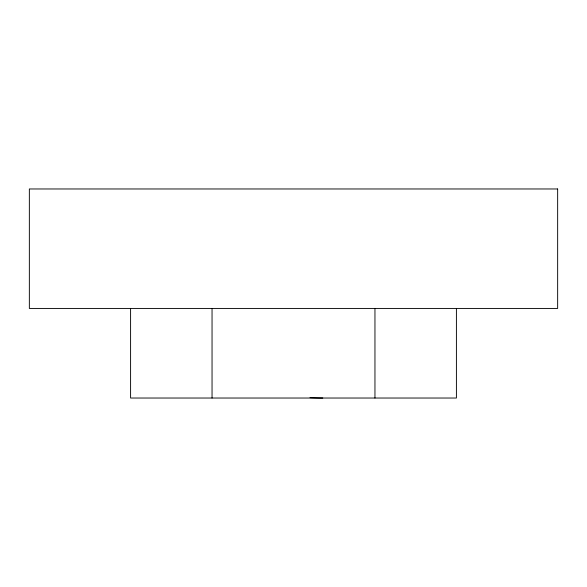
<?xml version="1.0" encoding="UTF-8"?>
<svg xmlns="http://www.w3.org/2000/svg" width="587" height="587" viewBox="0 0 587 587"><rect width="100%" height="100%" fill="white"/><g stroke="black" fill="none" stroke-linecap="round" stroke-linejoin="round"><path stroke-width="0.88" d="M456.407 308.432L456.407 398.03L130.593 398.03L130.593 308.432M374.954 308.432L374.954 398.03M212.046 308.432L212.046 398.03M322.784 398.015A41.251 3.302 4.6 0 1 310.002 397.692M557.65 188.97L29.35 188.97L29.35 308.432L557.65 308.432L557.65 188.97"/></g></svg>
